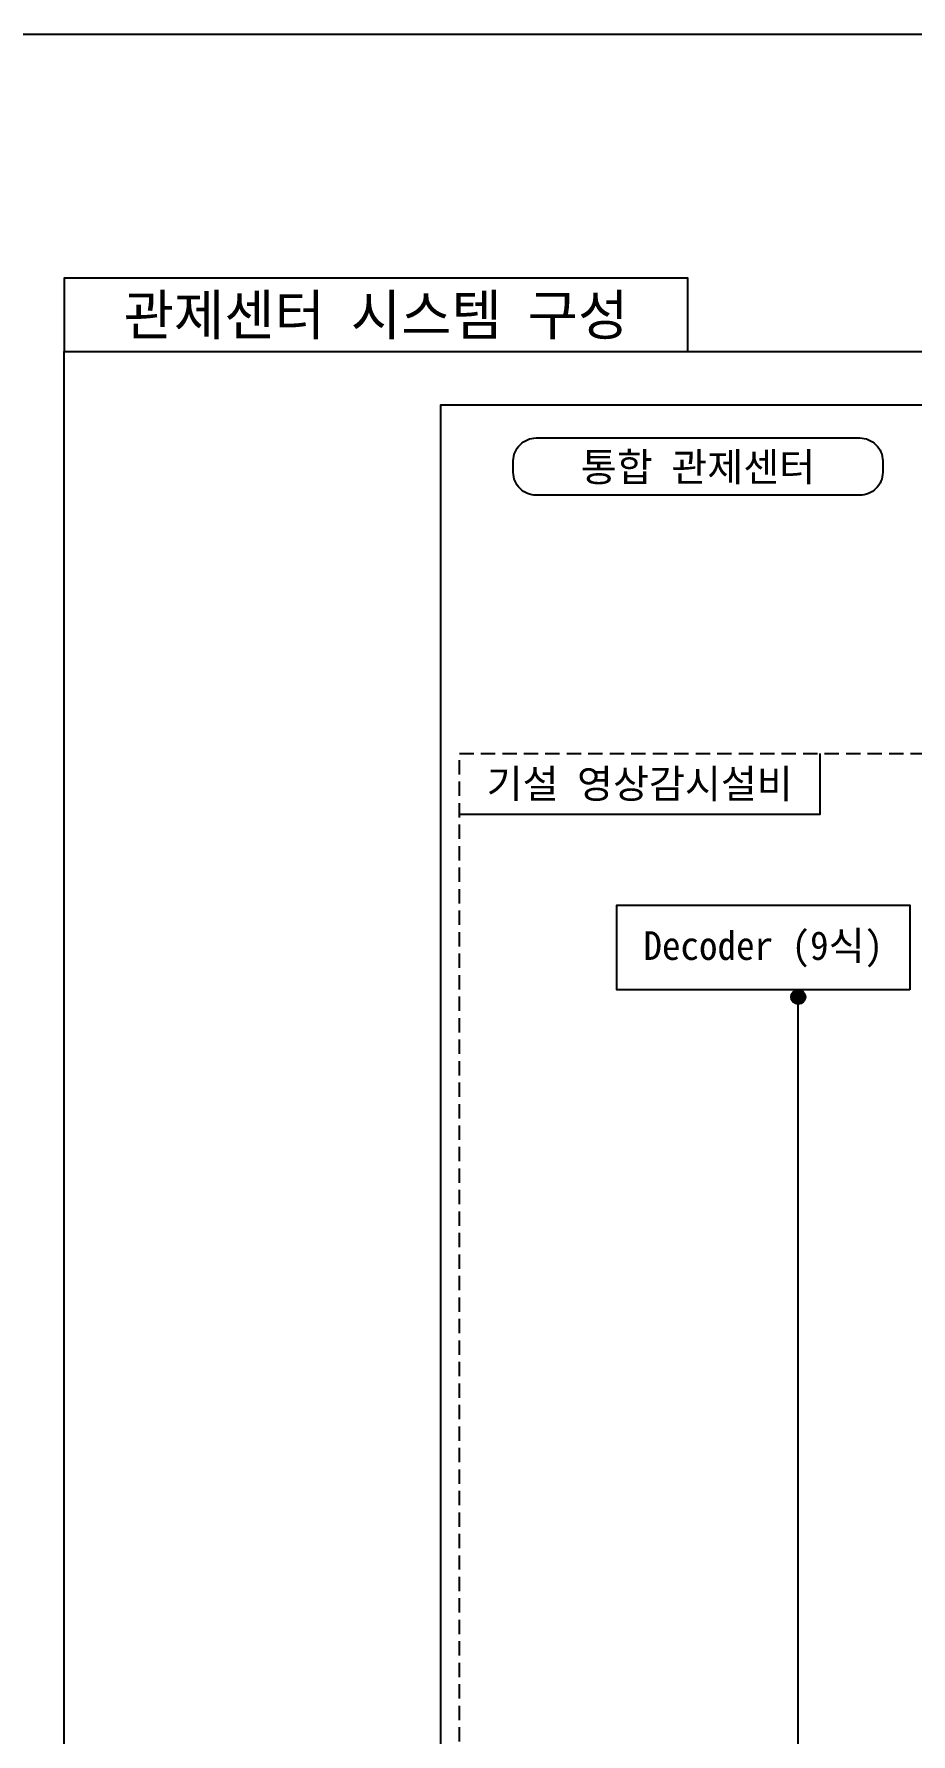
# Model space of a CAD drawing. Header units: millimetres. Extents: x 4 to 3929, y -454 to 587.
# Drawn here: x 1541 to 1848, y -6 to 587 of the extents above; entities that cross this region are included whole.
import ezdxf
from ezdxf.enums import TextEntityAlignment as Align

# ---------------------------------------------------------------- set-up
doc = ezdxf.new("R2010")
doc.units = ezdxf.units.MM
doc.header["$LTSCALE"] = 10
doc.linetypes.add('A-DASHD01', pattern=[0.75, 0.5, -0.25])
doc.layers.get('Defpoints').update_dxf_attribs({"color": 200})
for name, color, linetype in [('CZ-CABL', 4, 'Continuous'), ('CZ-LIN1', 7, 'Continuous'), ('CZ-TABL-LIN1', 4, 'Continuous'), ('CZ-TEX1', 6, 'Continuous'), ('CZ-TEX2', 3, 'Continuous')]:
    doc.layers.add(name, color=color, linetype=linetype)
doc.styles.get("Standard").update_dxf_attribs({"font": 'GulimChe.ttf'})
doc.styles.add('굴림체', font='GulimChe.ttf')

# ---------------------------------------------------------------- blocks, each defined once
blk = doc.blocks.new('WO')
at = {"layer": 'CZ-LIN1'}
h = blk.add_hatch(color=256, dxfattribs=at)
h.dxf.hatch_style = 1
edge = h.paths.add_edge_path()
edge.add_arc((0, 0), 2.5, 0, 360)
blk.add_circle((0, 0), 2.5, dxfattribs=at)

msp = doc.modelspace()

# ---------------------------------------------------------------- linework, layer by layer
at = {"layer": 'CZ-CABL'}
msp.add_lwpolyline([(1689.95, 314.89), (1815.84, 314.89), (1815.84, 336.01)], dxfattribs=at)
at = {"layer": 'CZ-LIN1'}
msp.add_lwpolyline([(1716.78, 446.13), (1829.72, 446.13, -0.414214), (1837.72, 438.13), (1837.72, 434.13, -0.414214), (1829.72, 426.13), (1716.78, 426.13, -0.414214), (1708.78, 434.13), (1708.78, 438.13, -0.414214)], format="xyb", close=True, dxfattribs=at)
msp.add_lwpolyline([(1829.27, 446.13), (1829.72, 446.13, -0.414214), (1837.72, 438.13), (1837.72, 434.13, -0.414214), (1829.72, 426.13), (1716.78, 426.13, -0.414214), (1708.78, 434.13)], format="xyb", dxfattribs=at)
at = {"layer": 'CZ-LIN1', "flags": 128}
msp.add_lwpolyline([(1847.2, 253.56), (1744.86, 253.56), (1744.86, 283.04), (1847.2, 283.04)], close=True, dxfattribs=at)
msp.add_lwpolyline([(1808.23, -96.69), (1808.23, 251.06)], dxfattribs=at)
at = {"layer": 'CZ-TABL-LIN1', "ltscale": 10}
msp.add_lwpolyline([(1552.01, 476.26), (1769.67, 476.26), (1769.67, 501.84), (1552.01, 501.84)], close=True, dxfattribs=at)
msp.add_lwpolyline([(1552.01, -47.89), (1552.01, 476.26), (2281, 476.26, -0.414214), (2289, 468.26), (2289, -404.96, -0.414214), (2281, -412.96), (1560.01, -412.96, -0.414214), (1552.01, -404.96), (1552.01, -134.92)], format="xyb", dxfattribs=at)
at = {"layer": 'CZ-TABL-LIN1', "flags": 128}
msp.add_lwpolyline([(1683.48, -393.26), (1683.48, 457.74), (2272.38, 457.74), (2272.38, -393.26)], close=True, dxfattribs=at)
at = {"layer": 'CZ-TABL-LIN1', "linetype": 'A-DASHD01'}
msp.add_lwpolyline([(1689.95, -383.8), (1689.95, 336.01), (1863.62, 336.01), (1863.62, -383.8)], close=True, dxfattribs=at)
at = {"layer": 'Defpoints'}
msp.add_lwpolyline([(761.28, 587.1), (2323.29, 587.1), (2323.29, -454.42), (761.28, -454.42)], close=True, dxfattribs=at)

# ---------------------------------------------------------------- block references
at = {"layer": 'CZ-LIN1'}
msp.add_blockref('WO', (1808.23, 251.06), dxfattribs=at)

# ---------------------------------------------------------------- texts
msp.add_text('통합 관제센터', height=10, dxfattribs=at).set_placement((1773.25, 436.13), align=Align.MIDDLE)
at = {"layer": 'CZ-TEX1', "style": '굴림체'}
for s, height, p in [('관제센터 시스템 구성', 14, (1660.84, 489.05)), ('기설 영상감시설비', 10, (1752.89, 325.45))]:
    msp.add_text(s, height=height, dxfattribs=at).set_placement(p, align=Align.MIDDLE_CENTER)
at = {"layer": 'CZ-TEX2'}
msp.add_text('Decoder (9식)', height=10, dxfattribs=at).set_placement((1796.03, 268.3), align=Align.MIDDLE)

doc.saveas('drawing.dxf')
